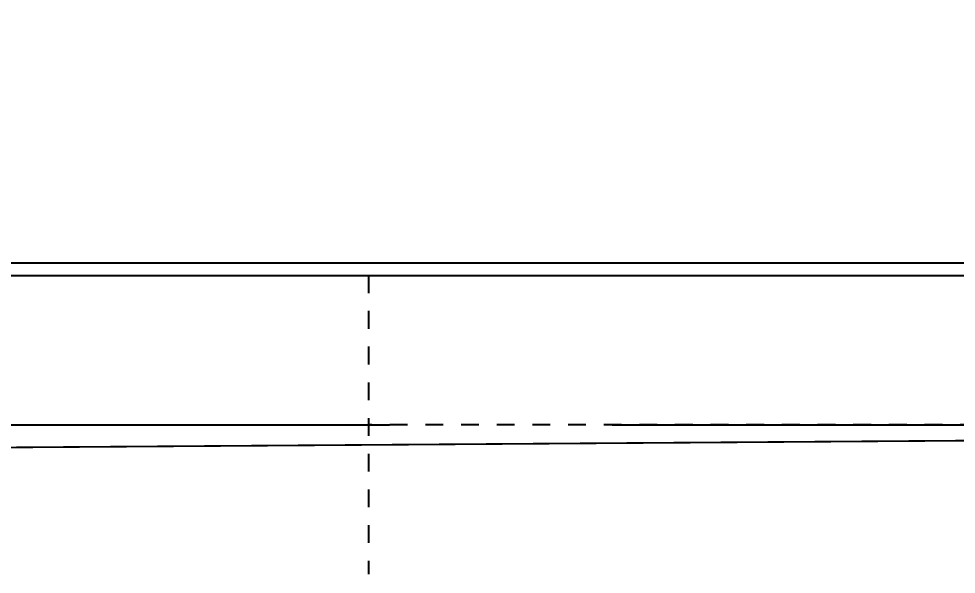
# Model space of a CAD drawing. Header units: millimetres. Extents: x -37020 to 35906, y -101 to 52234.
# Drawn here: x -41.56 to -36.3, y 325.46 to 328.57 of the extents above; entities that cross this region are included whole.
import ezdxf

# ---------------------------------------------------------------- set-up
doc = ezdxf.new("R2010")
doc.units = ezdxf.units.MM
doc.header["$PDMODE"] = 35
doc.header["$PDSIZE"] = 1
for name, pattern in [('CENTROX2', [101.6, 63.5, -12.7, 12.7, -12.7]), ('DASHED2', [0.375, 0.25, -0.125]), ('TRAZO_Y_PUNTO2', [12.7, 6.35, -3.175, 0, -3.175])]:
    doc.linetypes.add(name, pattern=pattern)
for name, color, linetype in [('Catenaria', 2, 'Continuous'), ('Eje unifilar', 4, 'CENTROX2'), ('ME-RIELES', 240, 'TRAZO_Y_PUNTO2'), ('R10', 240, 'Continuous'), ('unifilar VIAS Ppales', 5, 'DASHED2')]:
    doc.layers.add(name, color=color, linetype=linetype)
doc.styles.add('Romans', font='romans.shx', dxfattribs={"width": 0.8})
doc.styles.get("Standard").update_dxf_attribs({"font": 'arial.ttf'})
doc.dimstyles.get("Standard").update_dxf_attribs({"dimtxt": 0.18, "dimasz": 0.18, "dimexe": 0.18, "dimexo": 0.0625, "dimgap": 0.09, "dimtad": 0, "dimtih": 1, "dimtoh": 1, "dimdec": 4, "dimzin": 0, "dimdsep": 46, "dimtxsty": 'Standard', "dimcen": 0.09, "dimadec": 0, "dimazin": 0, "dimtfac": 1, "dimtdec": 4, "dimtofl": 0, "dimtmove": 0, "dimatfit": 3, "dimfxl": 1, "dimtolj": 1, "dimtzin": 0, "dimarcsym": 0})

# ---------------------------------------------------------------- blocks, each defined once
blk = doc.blocks.new('enlace tol')
at = {"layer": 'Eje unifilar'}
for p, q in [((-565.7, -46955.8, -11480), (-565.7, -45279.8, -11480)), ((-565.7, -46955.8, -11480), (-565.7, -45279.8, -11480)), ((-565.7, -46955.8, -11480), (-565.7, -45279.8, -11480)), ((-565.7, -46955.8, -11480), (-565.7, -45279.8, -11480)), ((-6384.7, -46117.8, -11480), (-565.7, -46117.8, -11480)), ((4184.3, -46117.8, -11480), (-565.7, -46117.8, -11480))]:
    blk.add_line(p, q, dxfattribs=at)
blk = doc.blocks.new('*D248')
at = {"layer": 'Defpoints', "color": 0, "transparency": 16777216}
for p in [(-63.5531, 326.5044), (-17.5612, 322.408), (-17.6234, 321.8002)]:
    blk.add_point(p, dxfattribs=at)
at = {"layer": 'Catenaria', "color": 3, "linetype": 'Continuous', "transparency": 16777216, "insert": (-37.6719, 324.8447), "char_height": 0.5, "attachment_point": 5, "rotation": 354.1521, "style": 'Romans'}
blk.add_mtext('\\A1;46.17', dxfattribs=at)

msp = doc.modelspace()

# ---------------------------------------------------------------- linework, layer by layer
at = {"layer": 'Catenaria', "color": 90, "ltscale": 0.1, "const_width": 0.01}
msp.add_lwpolyline([(35.4671, 326.1598), (3.6915, 326.4902), (-52.028, 326.0948), (-107.422, 326.1418), (-158.8545, 326.0848), (-218.2988, 326.4057), (-282.0636, 326.3956), (-282.0636, 326.3956), (-342.3255, 328.5674)], dxfattribs=at)
at = {"layer": 'ME-RIELES', "color": 8, "ltscale": 0.1, "const_width": 0.01, "elevation": 0.2291}
msp.add_lwpolyline([(-342.3628, 327.1461), (58.431, 327.1276)], dxfattribs=at)
at = {"layer": 'unifilar VIAS Ppales', "color": 251, "linetype": 'Continuous', "ltscale": 10}
for p, q in [((-5.7268, 327.1955, -11.48), (-45.3395, 327.203, -11.48)), ((-5.7268, 327.1256, -11.48), (-45.3395, 327.1332, -11.48))]:
    msp.add_line(p, q, dxfattribs=at)
at = {"layer": 'unifilar VIAS Ppales', "ltscale": 10}
msp.add_line((-5.7269, 326.2876, -11.48), (-45.3397, 326.2952, -11.48), dxfattribs=at)

# ---------------------------------------------------------------- block references
at = {"layer": 'R10', "linetype": 'Continuous', "xscale": 0.001, "yscale": 0.001, "zscale": 0.001, "rotation": 180}
msp.add_blockref('enlace tol', (-40.1597, 280.178), dxfattribs=at)

# ---------------------------------------------------------------- dimensions: what is measured, and where the dimension line sits
at = {"layer": 'Catenaria', "linetype": 'Continuous'}
dim = msp.add_linear_dim(base=(-17.5612, 322.408), p1=(-63.5531, 326.5044, -11.48), p2=(-17.6234, 321.8002), angle=354.1521, dimstyle='Standard', override={"dimscale": 0.1, "dimtxt": 5, "dimasz": 2.5, "dimexe": 1, "dimexo": 1, "dimgap": 1.25, "dimtad": 1, "dimtih": 0, "dimtoh": 0, "dimdec": 2, "dimzin": 1, "dimtxsty": 'Romans', "dimcen": 1, "dimse1": 1, "dimse2": 1, "dimsd1": 1, "dimsd2": 1, "dimclrd": 2, "dimclre": 1, "dimclrt": 3, "dimaunit": 1, "dimadec": 3, "dimtdec": 2, "dimtix": 1, "dimtofl": 1, "dimatfit": 0, "dimtzin": 8}, dxfattribs=at)
dim.commit()
dim.dimension.update_dxf_attribs({"geometry": '*D248', "text_midpoint": (-37.7101, 324.4716), "dimtype": 161})

doc.saveas('drawing.dxf')
